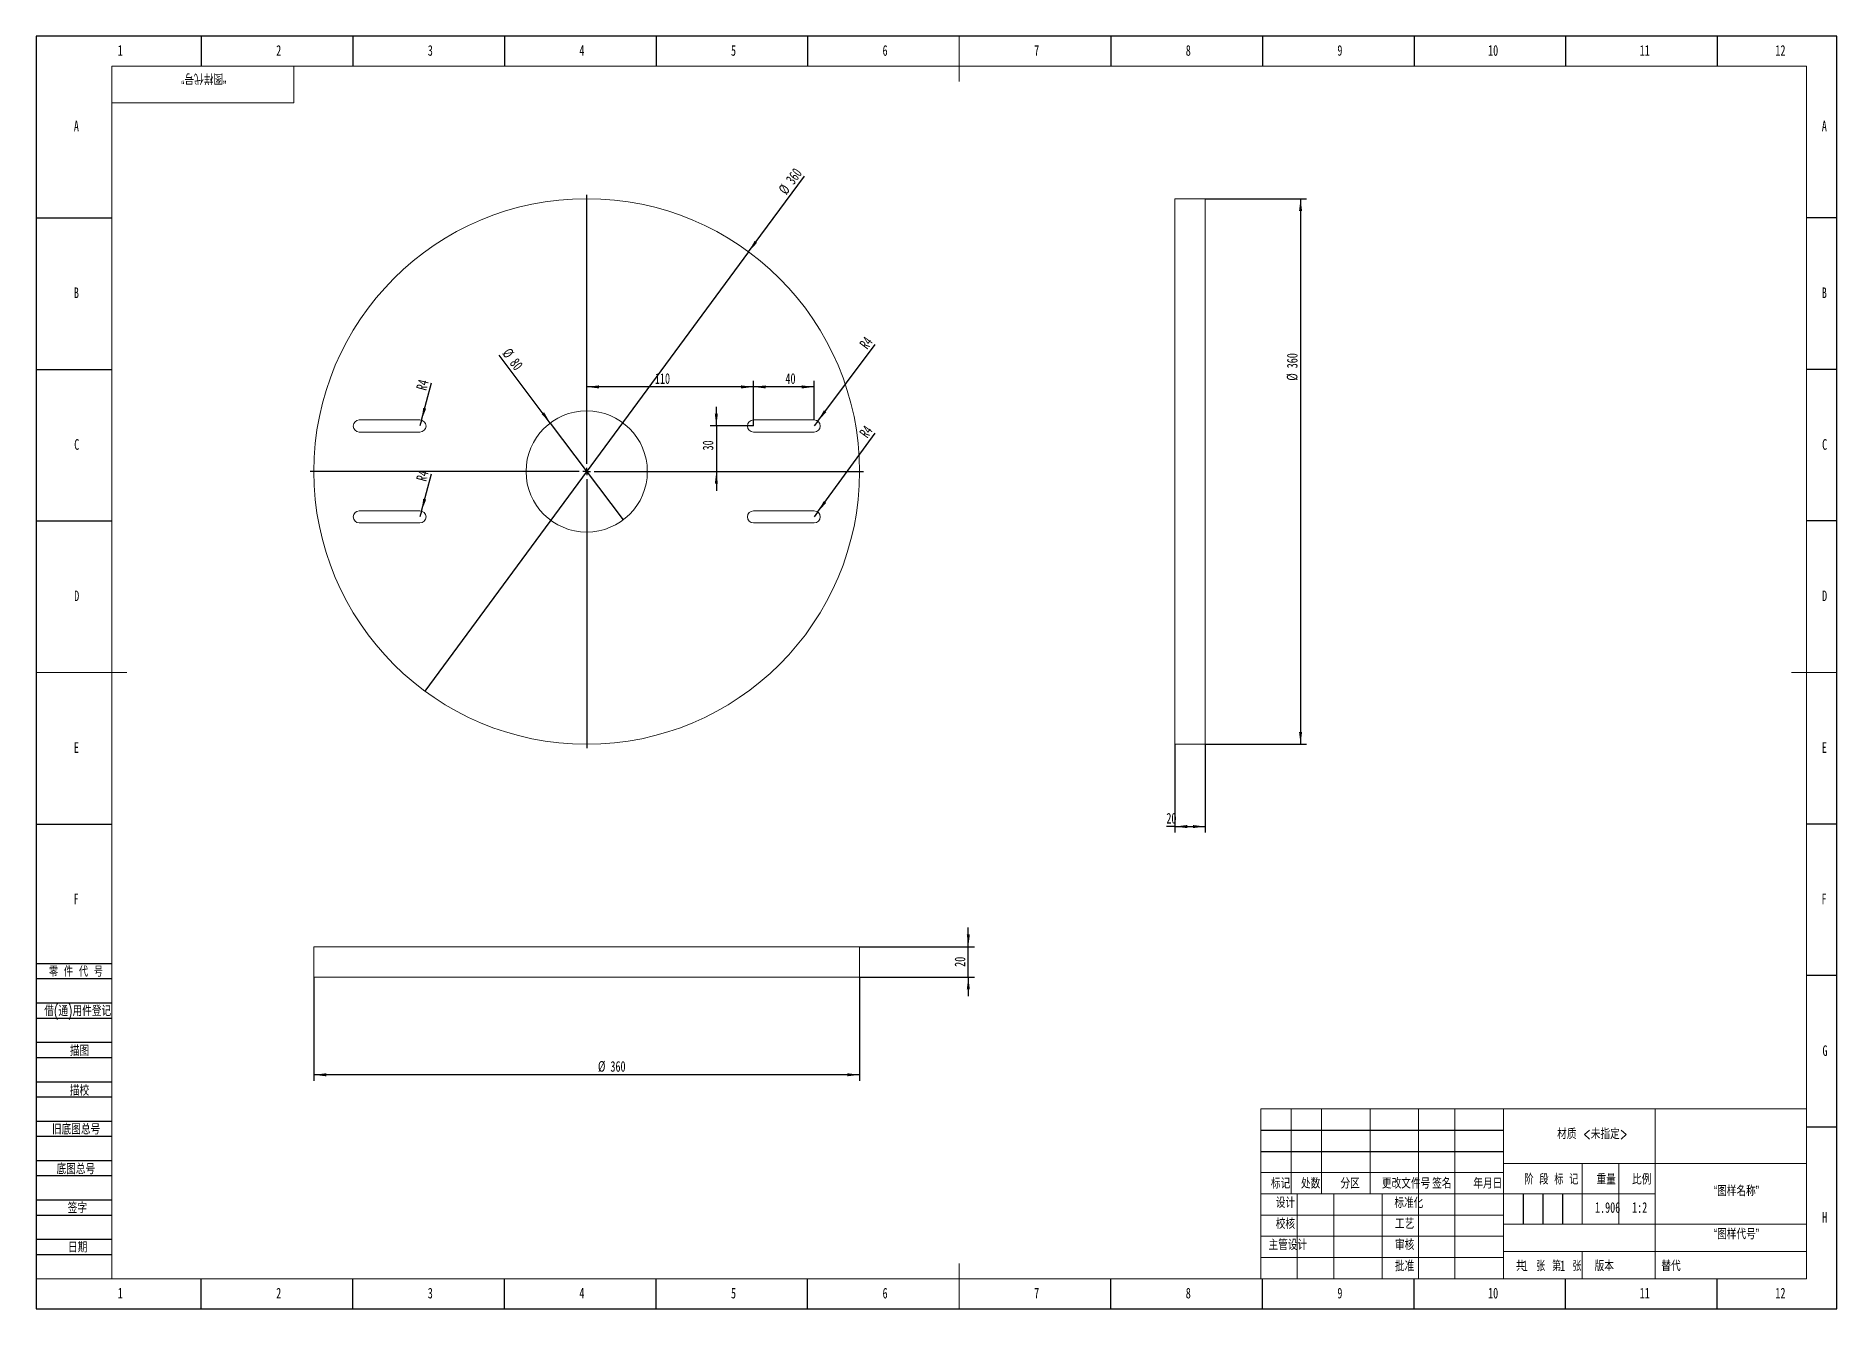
# Model space of a CAD drawing. Header units: millimetres. Extents: x 0 to 594, y 0 to 420.
import ezdxf

# ---------------------------------------------------------------- set-up
doc = ezdxf.new("R2010")
doc.units = ezdxf.units.MM
for name, color, linetype in [('10', 7, 'Continuous'), ('5', 7, 'Continuous'), ('SLD-0', 7, 'Continuous')]:
    doc.layers.add(name, color=color, linetype=linetype)
doc.styles.add('SLDTEXTSTYLE0', font='TXT', dxfattribs={"width": 0.7, "bigfont": 'bigfont'})
doc.styles.add('SLDTEXTSTYLE1', font='TXT', dxfattribs={"width": 0.614286, "bigfont": 'bigfont'})
doc.styles.add('SLDTEXTSTYLE2', font='TXT', dxfattribs={"width": 0.6, "bigfont": 'bigfont'})
doc.styles.add('SLDTEXTSTYLE3', font='TXT', dxfattribs={"width": 0.7})
doc.dimstyles.new('SLDDIMSTYLE0', dxfattribs={"dimtxt": 3.5, "dimasz": 4.08, "dimexe": 0, "dimexo": 0.0625, "dimgap": 0.875, "dimtad": 2, "dimlfac": 2, "dimrnd": 1e-09, "dimzin": 12, "dimdsep": 46, "dimtxsty": 'SLDTEXTSTYLE3', "dimblk1": 'NONE', "dimsah": 1, "dimcen": 0, "dimadec": 0, "dimazin": 3, "dimtfac": 1, "dimtmove": 0, "dimatfit": 3, "dimldrblk": 'NONE', "dimfxl": 0, "dimfrac": 2, "dimtolj": 1, "dimtzin": 12, "dimarcsym": 0})
doc.dimstyles.new('SLDDIMSTYLE1', dxfattribs={"dimtxt": 3.5, "dimasz": 4.08, "dimexe": 0, "dimexo": 0.0625, "dimgap": 0.875, "dimtad": 2, "dimlfac": 2, "dimrnd": 1e-09, "dimzin": 12, "dimdsep": 46, "dimtxsty": 'SLDTEXTSTYLE3', "dimsah": 1, "dimcen": 0, "dimadec": 0, "dimazin": 3, "dimtfac": 1, "dimtofl": 0, "dimtmove": 0, "dimatfit": 3, "dimfxl": 0, "dimfrac": 2, "dimtolj": 1, "dimtzin": 12, "dimarcsym": 0})
doc.dimstyles.new('SLDDIMSTYLE2', dxfattribs={"dimtxt": 3.5, "dimasz": 4.08, "dimexe": 0, "dimexo": 0.0625, "dimgap": 0.875, "dimtad": 2, "dimlfac": 2, "dimrnd": 1e-09, "dimzin": 12, "dimdsep": 46, "dimtxsty": 'SLDTEXTSTYLE3', "dimsah": 1, "dimcen": 0.09, "dimadec": 0, "dimazin": 3, "dimtfac": 1, "dimtofl": 0, "dimtmove": 0, "dimatfit": 3, "dimfxl": 0, "dimfrac": 2, "dimtolj": 1, "dimtzin": 12, "dimarcsym": 0})
doc.dimstyles.new('SLDDIMSTYLE3', dxfattribs={"dimtxt": 3.5, "dimasz": 4.08, "dimexe": 0, "dimexo": 0.0625, "dimgap": 0.875, "dimtad": 2, "dimlfac": 2, "dimrnd": 1e-09, "dimzin": 12, "dimdsep": 46, "dimtxsty": 'SLDTEXTSTYLE3', "dimsah": 1, "dimcen": 0.09, "dimadec": 0, "dimazin": 3, "dimtfac": 1, "dimtmove": 0, "dimatfit": 0, "dimfxl": 0, "dimfrac": 2, "dimtolj": 1, "dimtzin": 12, "dimarcsym": 0})

# ---------------------------------------------------------------- blocks, each defined once
blk = doc.blocks.new('_D')
at = {"layer": '10'}
for q in [(253.42, 373.8), (128.25, 203.86)]:
    blk.add_line((235, 348.79), q, dxfattribs=at)
blk.add_solid([(235, 348.79), (237.83, 351.77), (237.01, 352.38)], dxfattribs=at)
at = {"layer": '10', "char_height": 3.5, "attachment_point": 1, "rotation": 53.62591, "style": 'SLDTEXTSTYLE3'}
for s, insert in [('360', (247.06, 372.77)), ('%%c', (244.61, 369.46))]:
    blk.add_mtext(s, dxfattribs=dict(at, insert=insert))
blk = doc.blocks.new('_NONE')
blk = doc.blocks.new('_D_1')
at = {"layer": '10'}
for q in [(276.8, 318.25), (256.63, 291.33)]:
    blk.add_line((257.83, 292.93), q, dxfattribs=at)
blk.add_solid([(257.83, 292.93), (260.68, 295.89), (259.87, 296.5)], dxfattribs=at)
at = {"layer": '10', "insert": (271.36, 318.49), "char_height": 3.5, "attachment_point": 1, "rotation": 53.14735, "style": 'SLDTEXTSTYLE3'}
blk.add_mtext('R4', dxfattribs=at)
blk = doc.blocks.new('_D_2')
at = {"layer": '10'}
for q in [(276.79, 289), (256.63, 261.33)]:
    blk.add_line((257.8, 262.94), q, dxfattribs=at)
blk.add_solid([(257.8, 262.94), (260.62, 265.94), (259.8, 266.54)], dxfattribs=at)
at = {"layer": '10', "insert": (271.34, 289.17), "char_height": 3.5, "attachment_point": 1, "rotation": 53.92274, "style": 'SLDTEXTSTYLE3'}
blk.add_mtext('R4', dxfattribs=at)
blk = doc.blocks.new('_D_3')
at = {"layer": '10'}
for q in [(152.79, 314.69), (193.64, 260.34)]:
    blk.add_line((169.61, 292.31), q, dxfattribs=at)
blk.add_solid([(169.61, 292.31), (167.56, 295.88), (166.75, 295.27)], dxfattribs=at)
at = {"layer": '10', "char_height": 3.5, "attachment_point": 1, "rotation": 306.93177, "style": 'SLDTEXTSTYLE3'}
for s, insert in [('%%c', (156.4, 317.41)), ('80', (158.86, 314.11))]:
    blk.add_mtext(s, dxfattribs=dict(at, insert=insert))
blk = doc.blocks.new('_D_4')
at = {"layer": '10'}
for p, q in [((236.63, 293.33), (236.63, 306.23)), ((256.63, 304.23), (236.63, 304.23)), ((256.63, 293.33), (256.63, 306.23))]:
    blk.add_line(p, q, dxfattribs=at)
for points in [[(236.63, 304.23), (240.71, 303.72), (240.71, 304.73)], [(256.63, 304.23), (252.55, 304.73), (252.55, 303.72)]]:
    blk.add_solid(points, dxfattribs=at)
at = {"layer": '10', "insert": (247.18, 308.74), "char_height": 3.5, "attachment_point": 1, "style": 'SLDTEXTSTYLE3'}
blk.add_mtext('40', dxfattribs=at)
blk = doc.blocks.new('_D_5')
at = {"layer": '10'}
for p, q in [((236.63, 304.23), (181.63, 304.23)), ((236.63, 291.33), (236.63, 306.23))]:
    blk.add_line(p, q, dxfattribs=at)
for points in [[(181.63, 304.23), (185.71, 303.72), (185.71, 304.73)], [(236.63, 304.23), (232.55, 304.73), (232.55, 303.72)]]:
    blk.add_solid(points, dxfattribs=at)
at = {"layer": '10', "insert": (204.12, 308.74), "char_height": 3.5, "attachment_point": 1, "style": 'SLDTEXTSTYLE3'}
blk.add_mtext('110', dxfattribs=at)
blk = doc.blocks.new('_D_6')
at = {"layer": '10'}
for p, q in [((224.39, 291.33), (224.39, 297.68)), ((236.63, 291.33), (222.39, 291.33)), ((224.39, 291.33), (224.39, 276.33)), ((224.39, 276.33), (224.39, 269.98))]:
    blk.add_line(p, q, dxfattribs=at)
for points in [[(224.39, 291.33), (224.9, 295.41), (223.88, 295.41)], [(224.39, 276.33), (223.88, 272.25), (224.9, 272.25)]]:
    blk.add_solid(points, dxfattribs=at)
at = {"layer": '10', "insert": (219.88, 283.26), "char_height": 3.5, "attachment_point": 1, "rotation": 90, "style": 'SLDTEXTSTYLE3'}
blk.add_mtext('30', dxfattribs=at)
blk = doc.blocks.new('_D_7')
at = {"layer": '10'}
for q in [(130.44, 305.54), (126.63, 291.33)]:
    blk.add_line((127.14, 293.26), q, dxfattribs=at)
blk.add_solid([(127.14, 293.26), (128.69, 297.07), (127.71, 297.33)], dxfattribs=at)
at = {"layer": '10', "insert": (125.31, 303.74), "char_height": 3.5, "attachment_point": 1, "rotation": 75, "style": 'SLDTEXTSTYLE3'}
blk.add_mtext('R4', dxfattribs=at)
blk = doc.blocks.new('_D_8')
at = {"layer": '10'}
for q in [(130.44, 275.54), (126.63, 261.33)]:
    blk.add_line((127.14, 263.26), q, dxfattribs=at)
blk.add_solid([(127.14, 263.26), (128.69, 267.07), (127.71, 267.33)], dxfattribs=at)
at = {"layer": '10', "insert": (125.31, 273.74), "char_height": 3.5, "attachment_point": 1, "rotation": 75, "style": 'SLDTEXTSTYLE3'}
blk.add_mtext('R4', dxfattribs=at)
blk = doc.blocks.new('SW_CENTERMARKSYMBOL_0')
at = {"layer": '10', "color": 0}
for p, q in [((0, 2.5), (0, 91.25)), ((-2.5, 0), (-91.25, 0)), ((0, 0), (-1.25, 0)), ((0, 0), (0, 1.25)), ((0, 0), (0, -1.25)), ((0, 0), (1.25, 0)), ((2.5, 0), (91.25, 0)), ((0, -2.5), (0, -91.25))]:
    blk.add_line(p, q, dxfattribs=at)
blk = doc.blocks.new('_D_9')
at = {"layer": '10'}
for p, q in [((385.64, 366.33), (419.08, 366.33)), ((417.08, 366.33), (417.08, 186.33)), ((385.64, 186.33), (419.08, 186.33))]:
    blk.add_line(p, q, dxfattribs=at)
for points in [[(417.08, 366.33), (416.57, 362.25), (417.59, 362.25)], [(417.08, 186.33), (417.59, 190.41), (416.57, 190.41)]]:
    blk.add_solid(points, dxfattribs=at)
at = {"layer": '10', "char_height": 3.5, "attachment_point": 1, "rotation": 90, "style": 'SLDTEXTSTYLE3'}
for s, insert in [('360', (412.57, 310.37)), ('%%c', (412.55, 306.26))]:
    blk.add_mtext(s, dxfattribs=dict(at, insert=insert))
blk = doc.blocks.new('_D_10')
at = {"layer": '10'}
for p, q in [((375.64, 186.33), (375.64, 157.17)), ((385.64, 186.33), (385.64, 157.17)), ((375.64, 159.17), (372.82, 159.17)), ((375.64, 159.17), (385.64, 159.17))]:
    blk.add_line(p, q, dxfattribs=at)
for points in [[(375.64, 159.17), (379.72, 158.66), (379.72, 159.68)], [(385.64, 159.17), (381.56, 159.68), (381.56, 158.66)]]:
    blk.add_solid(points, dxfattribs=at)
at = {"layer": '10', "insert": (372.82, 163.68), "char_height": 3.5, "attachment_point": 1, "style": 'SLDTEXTSTYLE3'}
blk.add_mtext('20', dxfattribs=at)
blk = doc.blocks.new('_D_11')
at = {"layer": '10'}
for p, q in [((307.5, 119.51), (307.5, 125.86)), ((271.63, 119.51), (309.5, 119.51)), ((307.5, 109.51), (307.5, 119.51)), ((271.63, 109.51), (309.5, 109.51)), ((307.5, 109.51), (307.5, 103.16))]:
    blk.add_line(p, q, dxfattribs=at)
for points in [[(307.5, 119.51), (308, 123.59), (306.99, 123.59)], [(307.5, 109.51), (306.99, 105.43), (308, 105.43)]]:
    blk.add_solid(points, dxfattribs=at)
at = {"layer": '10', "insert": (302.98, 112.88), "char_height": 3.5, "attachment_point": 1, "rotation": 90, "style": 'SLDTEXTSTYLE3'}
blk.add_mtext('20', dxfattribs=at)
blk = doc.blocks.new('_D_12')
at = {"layer": '10'}
for p, q in [((91.63, 109.51), (91.63, 75.27)), ((271.63, 109.51), (271.63, 75.27)), ((271.63, 77.27), (91.63, 77.27))]:
    blk.add_line(p, q, dxfattribs=at)
for points in [[(91.63, 77.27), (95.71, 76.77), (95.71, 77.78)], [(271.63, 77.27), (267.55, 77.78), (267.55, 76.77)]]:
    blk.add_solid(points, dxfattribs=at)
at = {"layer": '10', "char_height": 3.5, "attachment_point": 1, "style": 'SLDTEXTSTYLE3'}
for s, insert in [('%%c', (185.33, 81.8)), ('360', (189.45, 81.79))]:
    blk.add_mtext(s, dxfattribs=dict(at, insert=insert))

msp = doc.modelspace()

# ---------------------------------------------------------------- linework, layer by layer
at = {"color": 7, "linetype": 'Continuous', "lineweight": 15}
for p, q in [((385.6352, 366.3261), (375.6352, 366.3261)), ((375.6352, 366.3261), (375.6352, 186.3261)), ((385.6352, 366.3261), (385.6352, 186.3261)), ((126.6267, 293.3261), (106.6267, 293.3261)), ((256.6267, 293.3261), (236.6267, 293.3261)), ((106.6267, 289.3261), (126.6267, 289.3261)), ((236.6267, 289.3261), (256.6267, 289.3261)), ((126.6267, 263.3261), (106.6267, 263.3261)), ((256.6267, 263.3261), (236.6267, 263.3261)), ((106.6267, 259.3261), (126.6267, 259.3261)), ((236.6267, 259.3261), (256.6267, 259.3261)), ((375.6352, 186.3261), (385.6352, 186.3261)), ((91.6267, 119.5058), (91.6267, 109.5058)), ((271.6267, 119.5058), (91.6267, 119.5058)), ((271.6267, 109.5058), (271.6267, 119.5058)), ((271.6267, 109.5058), (91.6267, 109.5058))]:
    msp.add_line(p, q, dxfattribs=at)
for radius in [90, 20]:
    msp.add_circle((181.6267, 276.3261), radius, dxfattribs=at)
for centre, start, end in [((106.6267, 291.3261), 90, 270), ((126.6267, 291.3261), 270, 90), ((236.6267, 291.3261), 90, 270), ((256.6267, 291.3261), 270, 90), ((106.6267, 261.3261), 90, 270), ((126.6267, 261.3261), 270, 90), ((236.6267, 261.3261), 90, 270), ((256.6267, 261.3261), 270, 90)]:
    msp.add_arc(centre, 2, start, end, dxfattribs=at)
at = {"layer": '5', "color": 7}
for p, q in [((594.0053, 420), (0, 420)), ((0, 420), (0, 0)), ((594.0053, 0), (594.0053, 420)), ((0, 114), (25, 114)), ((0, 109), (25, 109)), ((0, 101), (25, 101)), ((0, 96), (25, 96)), ((0, 88), (25, 88)), ((0, 83), (25, 83)), ((0, 75), (25, 75)), ((0, 70), (25, 70)), ((0, 62), (25, 62)), ((0, 57), (25, 57)), ((404, 59), (484, 59)), ((0, 49), (25, 49)), ((404, 52), (484, 52)), ((0, 44), (25, 44)), ((0, 36), (25, 36)), ((490.5, 38), (490.5, 28)), ((497, 38), (497, 28)), ((503.5, 38), (503.5, 28)), ((0, 31), (25, 31)), ((0, 23), (25, 23)), ((0, 18), (25, 18)), ((0, 0), (594.0053, 0))]:
    msp.add_line(p, q, dxfattribs=at)
at = {"layer": '5'}
for p, q in [((54.5, 420), (54.5, 410)), ((104.5, 420), (104.5, 410)), ((154.5, 420), (154.5, 410)), ((204.5, 420), (204.5, 410)), ((254.5, 420), (254.5, 410)), ((354.5, 420), (354.5, 410)), ((404.5, 420), (404.5, 410)), ((454.5, 420), (454.5, 410)), ((504.5, 420), (504.5, 410)), ((554.5, 420), (554.5, 410)), ((0, 360), (25, 360)), ((594.0053, 360), (584.0053, 360)), ((0, 310), (25, 310)), ((594.0053, 310), (584.0053, 310)), ((0, 260), (25, 260)), ((594.0053, 260), (584.0053, 260)), ((0, 160), (25, 160)), ((594.0053, 160), (584.0053, 160)), ((594.0053, 110), (584.0053, 110)), ((594.0053, 60), (584.0053, 60)), ((54.5, 0), (54.5, 10)), ((104.5, 0), (104.5, 10)), ((154.5, 0), (154.5, 10)), ((204.5, 0), (204.5, 10)), ((254.5, 0), (254.5, 10)), ((354.5, 0), (354.5, 10)), ((404.5, 0), (404.5, 10)), ((454.5, 0), (454.5, 10)), ((504.5, 0), (504.5, 10)), ((554.5, 0), (554.5, 10))]:
    msp.add_line(p, q, dxfattribs=at)
at = {"layer": '5', "lineweight": 15}
for p, q in [((304.5027, 420), (304.5027, 405)), ((0, 210), (30, 210)), ((594.0053, 210), (579.0053, 210)), ((304.5027, 0), (304.5027, 15))]:
    msp.add_line(p, q, dxfattribs=at)
at = {"layer": '5', "color": 7, "lineweight": 15}
for p, q in [((584.0053, 410), (25, 410)), ((25, 410), (25, 10)), ((85, 398), (85, 410)), ((584.0053, 10), (584.0053, 410)), ((25, 398), (85, 398)), ((404, 66), (584, 66)), ((404, 66), (404, 10)), ((414, 66), (414, 38)), ((424, 66), (424, 38)), ((440, 66), (440, 38)), ((456, 66), (456, 10)), ((468, 66), (468, 38)), ((484, 66), (484, 10)), ((534, 66), (534, 38)), ((484, 48), (584, 48)), ((510, 48), (510, 28)), ((522, 48), (522, 28)), ((404, 45), (484, 45)), ((404, 38), (534, 38)), ((416, 38), (416, 10)), ((428, 38), (428, 10)), ((444, 38), (444, 10)), ((468, 38), (468, 10)), ((534, 38), (534, 10)), ((404, 31), (484, 31)), ((404, 24), (484, 24)), ((484, 28), (584, 28)), ((484.0053, 18.9847), (584.0053, 18.9847)), ((510, 18.9847), (510, 10)), ((404, 17), (484, 17)), ((0, 10), (584.0053, 10))]:
    msp.add_line(p, q, dxfattribs=at)

# ---------------------------------------------------------------- block references
at = {"layer": '10'}
msp.add_blockref('SW_CENTERMARKSYMBOL_0', (181.6267, 276.3261), dxfattribs=at)

# ---------------------------------------------------------------- texts
at = {"layer": '10', "char_height": 3.5}
for s, insert, attachment_point, style in [('1', (27.7944, 416.9864), 2, 'SLDTEXTSTYLE3'), ('2', (80.0444, 416.9864), 2, 'SLDTEXTSTYLE3'), ('3', (130.0444, 416.9864), 2, 'SLDTEXTSTYLE3'), ('4', (180.0444, 416.9864), 2, 'SLDTEXTSTYLE3'), ('5', (230.0444, 416.9864), 2, 'SLDTEXTSTYLE3'), ('6', (280.0469, 416.9864), 2, 'SLDTEXTSTYLE3'), ('7', (330.0469, 416.9864), 2, 'SLDTEXTSTYLE3'), ('8', (380.0469, 416.9864), 2, 'SLDTEXTSTYLE3'), ('9', (430.0469, 416.9864), 2, 'SLDTEXTSTYLE3'), ('10', (480.5889, 416.9864), 2, 'SLDTEXTSTYLE3'), ('11', (530.5889, 416.9864), 2, 'SLDTEXTSTYLE3'), ('12', (575.3439, 416.9864), 2, 'SLDTEXTSTYLE3'), ('A', (13.3203, 392.0427), 2, 'SLDTEXTSTYLE3'), ('A', (589.8303, 392.0427), 2, 'SLDTEXTSTYLE3'), ('B', (13.3203, 337.0427), 2, 'SLDTEXTSTYLE3'), ('B', (589.8303, 337.0427), 2, 'SLDTEXTSTYLE3'), ('C', (13.4273, 286.9864), 2, 'SLDTEXTSTYLE3'), ('C', (589.9373, 286.9864), 2, 'SLDTEXTSTYLE3'), ('D', (13.4297, 237.0427), 2, 'SLDTEXTSTYLE3'), ('D', (589.9397, 237.0427), 2, 'SLDTEXTSTYLE3'), ('E', (13.3179, 186.9864), 2, 'SLDTEXTSTYLE3'), ('E', (589.8279, 186.9864), 2, 'SLDTEXTSTYLE3'), ('F', (13.2243, 137.0427), 2, 'SLDTEXTSTYLE3'), ('F', (589.7343, 137.0427), 2, 'SLDTEXTSTYLE3'), ('G', (590.0491, 86.9864), 2, 'SLDTEXTSTYLE3'), ('\\M+18DDE质 <\\M+196A2\\M+18E77\\M+192E8>', (513.298, 59.5449), 2, 'SLDTEXTSTYLE0'), ('\\M+18167图样\\M+196BC\\M+18FCC\\M+18168', (560.8405, 40.7293), 2, 'SLDTEXTSTYLE0'), ('1.906', (518.3628, 35.2366), 2, 'SLDTEXTSTYLE3'), ('H', (589.9397, 31.9864), 2, 'SLDTEXTSTYLE3'), ('\\M+18167图样\\M+191E3\\M+18D86\\M+18168', (560.8429, 26.4973), 2, 'SLDTEXTSTYLE0'), ('\\M+18EE5\\M+18AC7设计', (412.8822, 22.9442), 2, 'SLDTEXTSTYLE0'), ('1', (490.3401, 15.9971), 1, 'SLDTEXTSTYLE3'), ('1', (502.6937, 15.9971), 1, 'SLDTEXTSTYLE3'), ('1', (27.7944, 6.9864), 2, 'SLDTEXTSTYLE3'), ('2', (80.0444, 6.9864), 2, 'SLDTEXTSTYLE3'), ('3', (130.0444, 6.9864), 2, 'SLDTEXTSTYLE3'), ('4', (180.0444, 6.9864), 2, 'SLDTEXTSTYLE3'), ('5', (230.0444, 6.9864), 2, 'SLDTEXTSTYLE3'), ('6', (280.0469, 6.9864), 2, 'SLDTEXTSTYLE3'), ('7', (330.0469, 6.9864), 2, 'SLDTEXTSTYLE3'), ('8', (380.0469, 6.9864), 2, 'SLDTEXTSTYLE3'), ('9', (430.0469, 6.9864), 2, 'SLDTEXTSTYLE3'), ('10', (480.5889, 6.9864), 2, 'SLDTEXTSTYLE3'), ('11', (530.5889, 6.9864), 2, 'SLDTEXTSTYLE3'), ('12', (575.3439, 6.9864), 2, 'SLDTEXTSTYLE3')]:
    msp.add_mtext(s, dxfattribs=dict(at, insert=insert, attachment_point=attachment_point, style=style))
at = {"layer": '10', "color": 7, "char_height": 3.5}
for s, insert, attachment_point, style in [('\\M+197EB \\M+18C8F \\M+191E3 \\M+18D86', (4.2849, 113.1242), 1, 'SLDTEXTSTYLE1'), ('\\M+18ED8(\\M+192CA)\\M+19770\\M+18C8F\\M+1936F记', (2.7355, 100.137), 1, 'SLDTEXTSTYLE0'), ('\\M+19560图', (14.3732, 86.9834), 2, 'SLDTEXTSTYLE0'), ('\\M+19560\\M+18D5A', (14.3407, 73.8814), 2, 'SLDTEXTSTYLE0'), ('\\M+18B8C\\M+192EA图总\\M+18D86', (5.2617, 61.0888), 1, 'SLDTEXTSTYLE0'), ('\\M+192EA图总\\M+18D86', (6.7617, 47.9751), 1, 'SLDTEXTSTYLE0'), ('标记', (410.4882, 43.2318), 2, 'SLDTEXTSTYLE0'), ('处\\M+19094', (420.3881, 43.2318), 2, 'SLDTEXTSTYLE0'), ('\\M+195AA\\M+18BE6', (433.4382, 43.2318), 2, 'SLDTEXTSTYLE0'), ('\\M+18D58\\M+189FC\\M+195B6\\M+18C8F\\M+18D86', (451.8917, 43.2318), 2, 'SLDTEXTSTYLE0'), ('签\\M+196BC', (463.6846, 43.2318), 2, 'SLDTEXTSTYLE0'), ('\\M+1944E\\M+18C8E\\M+193FA', (478.8505, 43.2318), 2, 'SLDTEXTSTYLE0'), ('阶 \\M+19269 标 记', (499.8116, 44.5695), 2, 'SLDTEXTSTYLE1'), ('\\M+18F64\\M+197CA', (517.897, 44.5695), 2, 'SLDTEXTSTYLE0'), ('\\M+194E4\\M+197E1', (529.5979, 44.5695), 2, 'SLDTEXTSTYLE0'), ('设计', (412.0826, 36.8674), 2, 'SLDTEXTSTYLE0'), ('标\\M+18F79\\M+189BB', (452.7993, 36.8018), 2, 'SLDTEXTSTYLE0'), ('签\\M+18E9A', (13.6478, 35.1094), 2, 'SLDTEXTSTYLE0'), ('\\M+18D5A\\M+18A6A', (412.0817, 29.9213), 2, 'SLDTEXTSTYLE0'), ('\\M+18D48艺', (451.4074, 29.9213), 2, 'SLDTEXTSTYLE0'), ('\\M+193FA\\M+18AFA', (13.725, 22.1483), 2, 'SLDTEXTSTYLE0'), ('审\\M+18A6A', (451.4068, 22.9442), 2, 'SLDTEXTSTYLE0'), ('\\M+194E1\\M+18F79', (451.3889, 15.9569), 2, 'SLDTEXTSTYLE0'), ('\\M+18BA4  张', (492.9483, 15.9971), 2, 'SLDTEXTSTYLE2'), ('\\M+191E6  张', (504.8973, 15.9971), 2, 'SLDTEXTSTYLE2'), ('\\M+194C5\\M+1967B', (517.2341, 15.9971), 2, 'SLDTEXTSTYLE0')]:
    msp.add_mtext(s, dxfattribs=dict(at, insert=insert, attachment_point=attachment_point, style=style))
at = {"layer": 'SLD-0', "insert": (55.3151, 404.1521), "char_height": 3.5, "attachment_point": 2, "rotation": 180, "style": 'SLDTEXTSTYLE0'}
msp.add_mtext('\\M+18167图样\\M+191E3\\M+18D86\\M+18168', dxfattribs=at)
at = {"layer": 'SLD-0', "char_height": 3.5}
for s, insert, attachment_point, style in [('1:2', (528.9242, 35.2366), 2, 'SLDTEXTSTYLE3'), ('\\M+191D6\\M+191E3', (536.0783, 15.9971), 1, 'SLDTEXTSTYLE0')]:
    msp.add_mtext(s, dxfattribs=dict(at, insert=insert, attachment_point=attachment_point, style=style))

# ---------------------------------------------------------------- dimensions: what is measured, and where the dimension line sits
at = {"layer": '10'}
for p1, p2, picture, middle in [((128.2518, 203.8616), (235.0017, 348.7907), '_D', (250.856, 370.3154)), ((193.644, 260.3391), (169.6095, 292.3132), '_D_3', (154.8954, 311.8878))]:
    dim = msp.add_diameter_dim_2p(p1=p1, p2=p2, dimstyle='SLDDIMSTYLE0', dxfattribs=at)
    dim.commit()
    dim.dimension.update_dxf_attribs({"geometry": picture, "text_midpoint": middle, "dimtype": 163})
for base, p1, p2, picture, middle in [((181.6267, 304.2257), (236.6267, 291.3261), (181.6267, 367.5761), '_D_5', (206.4261, 304.2257)), ((236.6267, 304.2257), (256.6267, 293.3261), (236.6267, 293.3261), '_D_4', (248.7128, 304.2257)), ((385.6352, 159.1723), (375.6352, 186.3261), (385.6352, 186.3261), '_D_10', (374.3537, 159.1723))]:
    dim = msp.add_linear_dim(base=base, p1=p1, p2=p2, dimstyle='SLDDIMSTYLE2', dxfattribs=at)
    dim.commit()
    dim.dimension.update_dxf_attribs({"geometry": picture, "text_midpoint": middle, "dimtype": 160})
dim = msp.add_linear_dim(base=(417.0801, 186.3261), p1=(385.6352, 366.3261), p2=(385.6352, 186.3261), angle=90, text='%%c<>', dimstyle='SLDDIMSTYLE2', dxfattribs=at)
dim.commit()
dim.dimension.update_dxf_attribs({"geometry": '_D_9', "text_midpoint": (417.0801, 310.6184), "dimtype": 160})
for center, mpoint, picture, middle in [((256.6267, 291.3261), (257.8263, 292.9265), '_D_1', (275.9277, 317.0769)), ((126.6267, 291.3261), (127.1444, 293.258), '_D_7', (130.0832, 304.2257)), ((256.6267, 261.3261), (257.8045, 262.9426), '_D_2', (275.9277, 287.8164)), ((126.6267, 261.3261), (127.1444, 263.258), '_D_8', (130.0832, 274.2257))]:
    dim = msp.add_radius_dim(center=center, mpoint=mpoint, dimstyle='SLDDIMSTYLE1', dxfattribs=at)
    dim.commit()
    dim.dimension.update_dxf_attribs({"geometry": picture, "text_midpoint": middle, "dimtype": 164})
for base, p1, p2, picture, middle in [((224.3873, 276.3261), (236.6267, 291.3261), (272.8767, 276.3261), '_D_6', (224.3873, 284.7964)), ((307.4957, 119.5058), (271.6267, 109.5058), (271.6267, 119.5058), '_D_11', (307.4957, 114.4199))]:
    dim = msp.add_linear_dim(base=base, p1=p1, p2=p2, angle=90, dimstyle='SLDDIMSTYLE3', dxfattribs=at)
    dim.commit()
    dim.dimension.update_dxf_attribs({"geometry": picture, "text_midpoint": middle, "dimtype": 160})
dim = msp.add_linear_dim(base=(91.6267, 77.2742), p1=(271.6267, 109.5058), p2=(91.6267, 109.5058), text='%%c<>', dimstyle='SLDDIMSTYLE2', dxfattribs=at)
dim.commit()
dim.dimension.update_dxf_attribs({"geometry": '_D_12', "text_midpoint": (189.6906, 77.2742), "dimtype": 160})

doc.saveas('drawing.dxf')
